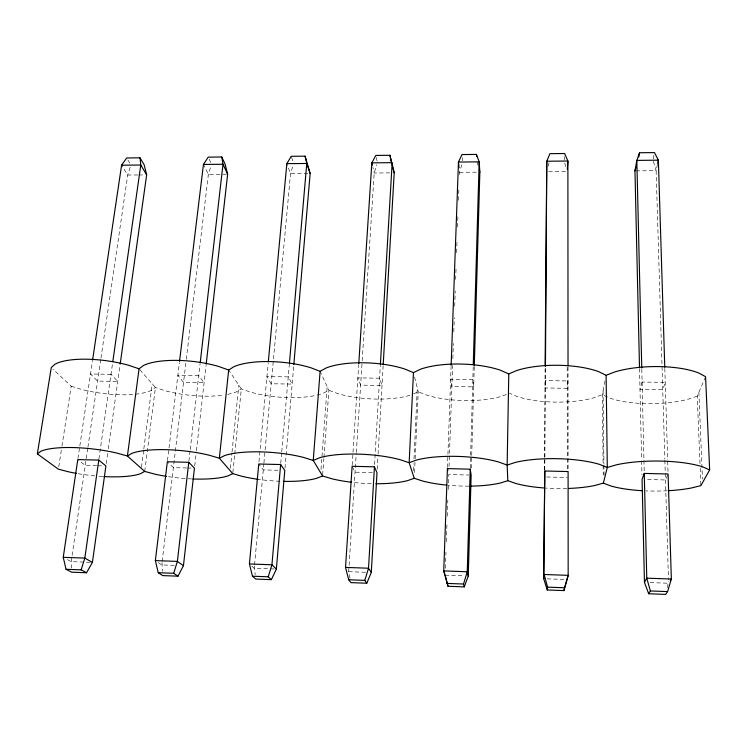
<?xml version="1.0" encoding="UTF-8"?>
<svg xmlns="http://www.w3.org/2000/svg" width="747" height="747" viewBox="0 0 747 747"><rect width="100%" height="100%" fill="white"/><g stroke="black" fill="none" stroke-linecap="round" stroke-linejoin="round"><path stroke-width="0.56" stroke-dasharray="3.73 2.8" d="M544.432 470.003L544.507 458.443M544.516 457.295L545.095 368.187M544.796 469.826L544.871 458.247M544.88 457.089L545.45 367.785M470.274 468.005L470.61 456.37M470.647 455.203L473.215 366.758M471.348 468.136L471.684 456.52M471.712 455.362L474.252 367.141M447.462 467.454L451.104 366.469M445.399 568.224L445.978 552.033M446.342 541.622L446.958 524.273M447.248 516.177L447.827 499.986M448.2 489.574L448.732 474.532L468.901 475.045M449.022 466.427L452.607 365.582M452.85 358.588L453.392 343.461M453.803 331.817L454.297 317.848M454.718 306.205L455.25 291.069M455.67 279.425L456.128 266.623M456.622 252.645L457.033 241.01M457.528 227.032L457.986 214.23M458.481 200.261L458.901 188.618M459.396 174.649L459.48 172.314L462.048 163.929M413.464 470.591L413.791 463.607M414.006 458.957L417.293 387.973M414.52 472.524L415.099 459.825M415.155 458.677L418.236 391.727L414.557 377.011M377.207 469.247L378.001 455.287M378.075 454.12L383.146 365.713M374.574 464.531L380.344 365.395M349.998 578.253L348.681 571.679L356.235 453.616M356.31 452.458L362.108 361.95M362.183 360.792L374.2 173.015L376.777 164.704M352.182 465.12L352.939 453.494M353.014 452.327L358.681 365.106M564.209 159.821L564.415 156.674M321.005 469.452L327.177 386.572M322.667 474.793L323.862 458.593M323.946 457.435L328.904 390.298L320.108 371.324M284.99 468.126L293.748 365.572M280.741 463.383L281.638 452.999M281.74 451.851L289.36 364.116M254.447 565.946L255.185 574.751M254.559 564.788L263.812 464.148M263.915 463L290.518 173.706L293.076 165.47M258.976 461.702L268.238 362.678M232.868 472.487L234.633 455.072M234.745 453.915L241.318 388.898L228.666 370.054M230.356 468.313L231.887 453.308M232.009 452.15L238.835 385.191M194.706 465.857L196.274 452M196.405 450.843L206.06 365.348M188.907 461.142L190.102 450.73M190.233 449.573L200.056 364.022M162.034 562.603L162.342 571.324M162.174 561.445L186.162 360.456M186.302 359.298L208.376 174.378L210.934 166.226M167.487 460.619L168.887 449.087M169.027 447.929L179.392 362.528M144.713 471.404L155.441 387.525L139.073 368.813M141.454 467.239L143.667 450.105M143.816 448.956L152.22 383.846M106.233 463.654L107.68 453.373M108.315 448.807L120.006 365.246M98.94 458.957L112.629 362.799M87.763 448.331L71.189 561.641L71.432 567.972M87.931 447.192L100.798 359.223M100.966 358.065L127.728 175.041L130.594 165.946M77.959 458.443L79.658 447.033M79.826 445.894L92.413 361.305M58.752 466.884L61.777 447.285M61.954 446.136L71.198 386.18L52.934 369.139M605.042 380.858L602.343 394.677L603.137 464.513M653.223 158.98L654.083 154.732M657.472 164.387L656.137 170.699L664.83 459.153M667.426 587.712L668.509 580.933M547.99 166.31L549.278 162.071M699.986 463.56L697.24 396.19L705.131 377.73M667.65 474.999L665.465 479.966L646.538 479.49M413.521 393.884L418.236 391.727L426.406 394.986A55.166 18.208 1.9 0 0 501.937 396.218L507.241 394.052M697.24 396.19L688.043 399.262A57.706 18.526 -1.1 0 1 609.412 397.983L602.343 394.677L594.052 397.731A56.249 18.423 0.4 0 1 516.989 396.47L509.361 393.183M137.747 174.966L127.728 175.041L121.593 165.208M138.858 174.957L144.423 174.91M226.509 174.228L208.376 174.378L203.445 164.443M307.839 173.565L290.518 173.706L287.212 164.667M389.757 172.893L374.2 173.015L372.893 167.375M459.48 172.314L477.594 172.165M548.69 171.586L567.15 171.427M636.08 170.867L656.137 170.699L653.317 161.109M96.736 465.708L85.261 465.428L78.622 460.236M97.885 465.745L102.479 465.857M186.685 467.967L173.369 467.631L167.347 461.767M187.796 467.995L191.12 468.08M277.996 470.255L263.28 469.891L258.761 464.008M372.38 472.618L355.049 472.188L352.108 466.287M546.673 476.988L567.281 477.51M90.182 562.323L71.189 561.641L67.221 559.484M174.303 565.367L161.763 564.919L158.093 562.454M274.037 568.981L254.241 568.262L251.823 566.114M348.681 571.679L365.628 572.295M445.156 575.171L463.626 575.834M547.093 578.85L565.068 579.504M650.198 582.585L668.574 583.248M71.198 386.18L81.311 389.346A54.111 16.453 7.6 0 0 132.966 394.425M127.886 159.961L130.912 164.938M209.141 159.158L211.569 164.181M291.554 157.318L293.72 163.416M564.741 162.986L565.946 167.207M476.95 161.697L478.117 165.871M376.264 157.496L377.188 161.604M462.318 157.673L462.598 160.792M698.875 392.362L702.46 479.079M700.182 468.201L700.891 485.625M664.811 368.411L667.659 460.077M667.687 461.244L668.051 472.842M664.867 460.311L668.472 579.765M641.794 369.195L644.241 472.263M639.525 368.504L641.626 459.778M641.654 460.927L641.972 474.765M603.09 390.868L603.931 463.85M603.949 465.007L604.062 475.428M603.146 465.67L603.249 474.98M568.028 366.992L568.093 469.237M567.234 367.319L567.272 469.396M102.806 476.511A55.567 13.297 6.6 0 1 98.24 476.194M94.813 475.895A55.567 13.297 6.6 0 1 77.623 473.598M135.431 394.192A54.111 16.453 7.6 0 0 151.174 390.494L155.441 387.525L165.096 390.718A53.952 17.004 6.3 0 0 223.605 395.088M667.398 490.76A59.358 15.015 -0.1 0 1 645.81 490.882M191.671 478.93A55.409 13.745 5.7 0 1 167.645 476.567M227.714 394.379A53.952 17.004 6.3 0 0 236.313 391.886L241.318 388.898L250.506 392.11A54.045 17.489 5 0 0 316.046 395.34M566.87 488.491A57.836 14.931 1.1 0 1 545.805 488.099M280.004 481.264A55.521 14.146 4.6 0 1 258.173 479.341M317.148 395.088A54.045 17.489 5 0 0 323.115 393.296L328.904 390.298L337.588 393.538A54.438 17.891 3.5 0 0 410.645 395.07M469.079 486.138A56.697 14.753 2.3 0 1 447.929 485.233M371.25 483.683A55.941 14.482 3.5 0 1 351.576 482.254M545.375 380.625L544.965 387.964L567.244 388.309L568.037 380.951L545.375 380.625M642.103 382.034L640.002 389.42L662.738 389.775L665.25 382.371L642.103 382.034M110.995 374.294L90.527 373.995L97.596 381.091L117.746 381.4L110.995 374.294M198.73 375.573L177.851 375.265L183.547 382.408L204.099 382.725L198.73 375.573M288.249 376.88L266.94 376.563L271.208 383.762L292.161 384.079L288.249 376.88M379.597 378.206L357.85 377.889L360.624 385.135L382.006 385.461L379.597 378.206M472.842 379.569L450.646 379.243L451.86 386.535L473.682 386.871L472.842 379.569"/><path stroke-width="1.12" d="M543.723 578.729L544.796 470.993L568.103 471.553L568.168 575.349L563.882 590.588L547.262 589.971L543.723 578.729L544.796 470.993M545.114 365.862L546.776 161.231L549.923 153.667L564.62 153.518L567.888 161.025L568.028 365.825M545.459 366.618L546.776 161.231L567.888 161.025L567.318 169.121M668.518 490.695A59.358 15.015 -0.1 0 0 691.405 487.987L700.891 485.625L709.65 469.919L705.579 376.684L698.753 372.996A57.706 18.526 -1.1 0 0 615.005 371.866L606.125 375.302L598.655 371.651A56.249 18.423 0.4 0 0 516.681 370.54L508.782 373.948L507.148 465.092L507.82 480.685L515.673 483.449A57.836 14.931 1.1 0 0 544.703 488.015M470.236 469.172L467.258 571.754L468.248 576.002L464.27 586.871L448.004 586.264L443.737 570.913L447.425 468.612L470.236 469.172L471.142 475.101L468.248 576.002M473.281 364.433L479.172 161.856L476.446 154.414L462.029 154.564L458.462 162.052L451.141 365.302M474.28 365.974L479.854 172.146L479.172 161.856L458.462 162.052L459.031 167.758M508.782 373.948L500.677 370.325A55.166 18.208 1.9 0 0 420.43 369.242L413.455 372.622L409.16 462.748L414.249 478.295L422.671 481.04A56.697 14.753 2.3 0 0 446.781 485.13M371.287 572.491L377.002 472.739L374.443 466.828L352.108 466.287L345.525 567.403L348.7 579.775L350.885 582.632L366.796 583.22L371.287 572.491L368.532 568.224L374.443 466.828M383.211 364.545L394.201 172.856L389.943 155.292L375.806 155.441L371.838 162.865L358.756 363.948M380.41 364.228L392.156 162.669L371.838 162.865L372.361 165.124M413.455 372.622L404.762 369.027A54.438 17.891 3.5 0 0 326.178 367.963L320.108 371.324L313.245 460.46L322.583 475.951L331.547 478.687A55.941 14.482 3.5 0 0 351.576 482.254M276.362 569.065L284.794 470.423L280.639 464.541L258.761 464.008L249.414 563.966L252.458 576.208L255.81 579.074L271.394 579.653L276.362 569.065L271.936 564.779L249.414 563.966M293.842 364.415L310.145 173.547L305.075 156.16L291.199 156.3L286.848 163.658L268.341 361.52M280.639 464.541L271.936 564.779L268.229 576.787L271.394 579.653M289.453 362.958L306.774 163.472L305.075 156.16M320.108 371.324L310.836 367.757A54.045 17.489 5 0 0 233.876 366.721L228.666 370.054L219.347 458.219L232.756 473.654L242.233 476.371A55.521 14.146 4.6 0 0 258.173 479.341M183.435 565.703L194.444 468.164L188.767 462.3L167.347 461.767L155.348 560.614L158.252 572.716L162.734 575.592L177.991 576.17L183.435 565.703L177.384 561.399L155.348 560.614M206.191 364.191L227.639 174.219L225.052 164.06L221.794 157.01L208.17 157.141L203.445 164.443L179.532 361.371M188.767 462.3L177.384 561.399L173.687 573.285L177.991 576.17M200.187 362.874L223.008 164.256L221.794 157.01M547.262 589.971L547.588 587.142L544.124 574.49L568.168 575.349L563.882 590.588M228.666 370.054L218.843 366.516A53.952 17.004 6.3 0 0 143.461 365.498L139.073 368.813L127.401 456.025L144.713 471.404L154.694 474.112A55.409 13.745 5.7 0 0 166.534 476.39M92.413 562.407L105.915 465.941L98.781 460.096L77.791 459.582L63.243 557.327L66.025 569.289L71.591 572.193L86.531 572.744L92.413 562.407L84.831 558.093L63.243 557.327M120.174 364.097L146.645 174.891L144.152 164.816L140.044 157.841L126.673 157.972L121.593 165.208L92.581 360.157M98.781 460.096L84.831 558.093L81.143 569.849L66.025 569.289M112.797 361.651L140.791 165.022L140.044 157.841M76.493 473.402A55.567 13.297 6.6 0 1 68.855 471.889L58.397 469.191L37.35 453.868L51.272 367.589L54.867 364.303A54.111 16.453 7.6 0 1 128.736 365.302L139.073 368.813M639.497 367.337L634.959 170.876L636.827 160.381L639.535 152.752L654.512 152.603L658.359 160.185L664.774 367.244M638.769 157.001L639.535 152.752M657.687 163.341L658.359 160.185L636.827 160.381L641.766 368.028M569.046 488.417A57.836 14.931 1.1 0 0 594.817 485.494L603.343 483.132L607.292 467.482L606.125 375.302M667.594 591.596L671.348 579.037L668.089 474L644.269 473.421L642.084 479.387L644.456 582.38L648.704 593.762L665.698 594.397L667.594 591.596L650.376 590.961L648.704 593.762M634.959 170.876L635.93 167.664M464.27 586.871L463.523 584.033L467.258 571.754L443.737 570.913L444.801 574.107M366.796 583.22L364.816 580.372L368.532 568.224L345.525 567.403M644.456 582.38L646.762 578.159L644.269 473.421M670.236 580.718L671.348 579.037L646.762 578.159L650.376 590.961M37.35 453.868L40.917 451.253A55.567 13.297 6.6 0 1 116.691 453.037L127.401 456.025L131.808 453.392A55.409 13.745 5.7 0 1 209.188 455.212L219.347 458.219L224.623 455.577A55.521 14.146 4.6 0 1 303.665 457.444L313.245 460.46L319.427 457.818A55.941 14.482 3.5 0 1 400.177 459.713L409.16 462.748L416.284 460.096A56.697 14.753 2.3 0 1 498.8 462.038L507.148 465.092L515.262 462.43A57.836 14.931 1.1 0 1 599.608 464.41L607.292 467.482L616.434 464.811A59.358 15.015 -0.1 0 1 702.656 466.847L709.65 469.919M144.713 471.404L140.427 473.738A55.567 13.297 6.6 0 1 103.936 476.577M232.756 473.654L227.686 475.998A55.409 13.745 5.7 0 1 192.801 478.976M322.583 475.951L316.7 478.304A55.521 14.146 4.6 0 1 283.384 481.367M414.249 478.295L407.526 480.648A55.941 14.482 3.5 0 1 375.844 483.748M507.82 480.685L500.21 483.048A56.697 14.753 2.3 0 1 470.255 486.129M121.593 165.208L140.791 165.022L146.645 174.891M203.445 164.443L223.008 164.256L227.639 174.219M286.848 163.658L306.774 163.472L310.145 173.547M158.252 572.716L173.687 573.285M252.458 576.208L268.229 576.787M348.7 579.775L364.816 580.372M447.051 583.416L463.523 584.033M547.588 587.142L564.433 587.768M603.343 483.132L610.598 485.895A59.358 15.015 -0.1 0 0 642.439 490.714M81.143 569.849L86.531 572.744M479.275 170.055L479.854 172.146M392.52 166.637L394.201 172.856M445.156 575.171L448.004 586.264M447.425 468.612L447.864 470.582M389.943 155.292L391.195 161.464M476.446 154.414L476.586 156.496"/></g></svg>
